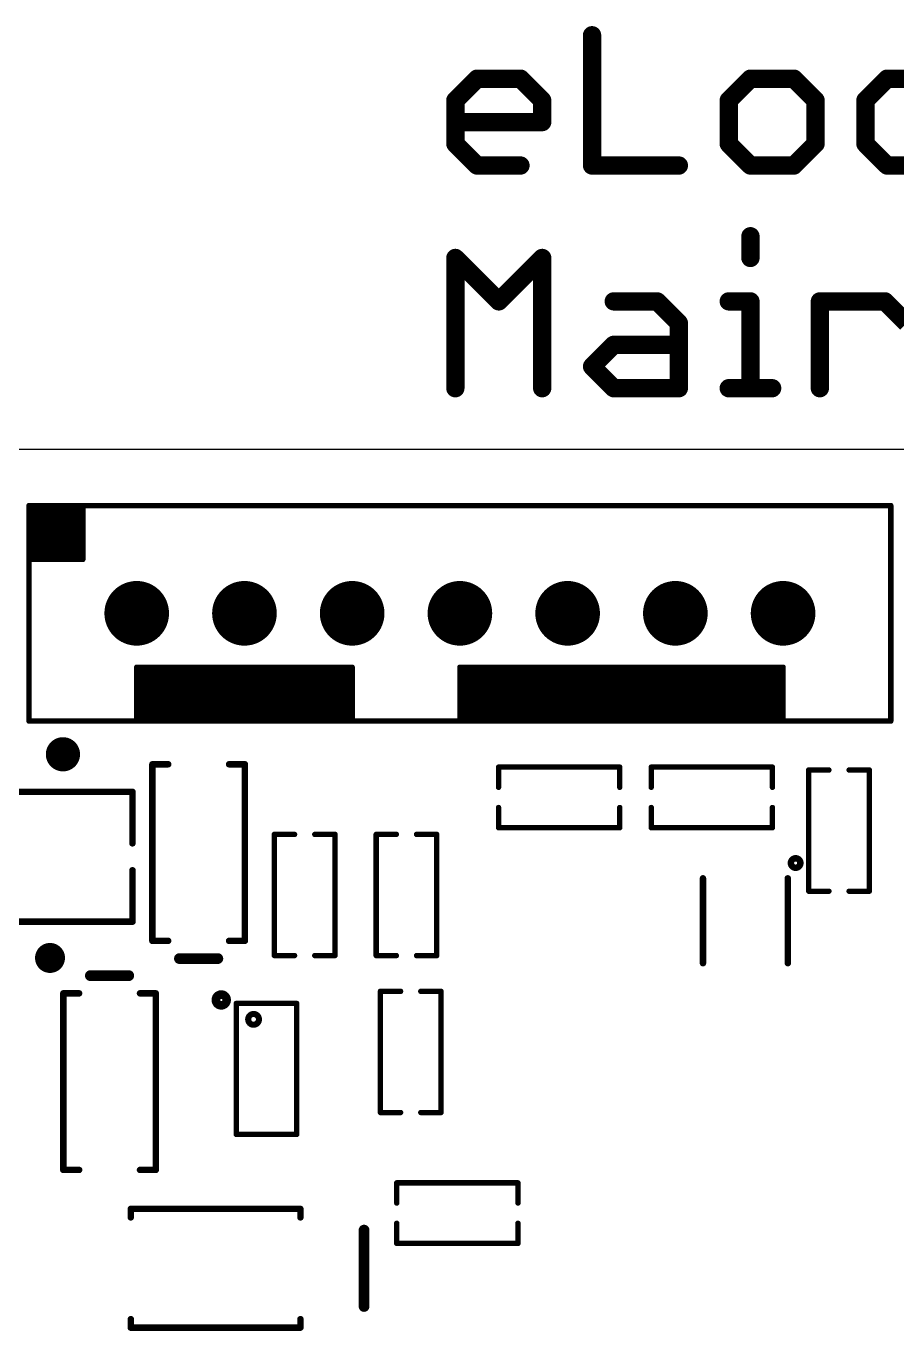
# Model space of a CAD drawing. Extents: x -132 to 146, y -142 to 112.
# Drawn here: x 94.43 to 114.96, y 81.12 to 111.88 of the extents above; entities that cross this region are included whole.
import ezdxf

# ---------------------------------------------------------------- set-up
doc = ezdxf.new("R2010")
doc.units = 0
for name, color, linetype in [('17', 82, 'CONTINUOUS'), ('18', 82, 'CONTINUOUS'), ('20', 7, 'CONTINUOUS'), ('21', 253, 'CONTINUOUS'), ('44', 253, 'CONTINUOUS')]:
    doc.layers.add(name, color=color, linetype=linetype)

# ---------------------------------------------------------------- blocks, each defined once
blk = doc.blocks.new('ROUNDP')
at = {"const_width": 0.5}
blk.add_lwpolyline([(0, -0.25, 1), (0, 0.25, 1), (0, -0.25)], format="xyb", dxfattribs=at)
blk = doc.blocks.new('ROUNDV')
at = {"const_width": 0.5}
blk.add_lwpolyline([(0, -0.25, 1), (0, 0.25, 1), (0, -0.25)], format="xyb", dxfattribs=at)

msp = doc.modelspace()

# ---------------------------------------------------------------- linework, layer by layer
at = {"layer": '20'}
msp.add_line((146.05, 101.9), (0, 101.9), dxfattribs=at)
at = {"layer": '21'}
for points, const_width in [([(107.7759, 111.6673), (107.7759, 108.5965)], 0.4318), ([(104.5531, 110.1319), (105.0649, 110.6437)], 0.4318), ([(105.0649, 110.6437), (106.0885, 110.6437)], 0.4318), ([(106.0885, 110.6437), (106.6003, 110.1319)], 0.4318), ([(111.5104, 110.6437), (110.9986, 110.1319)], 0.4318), ([(112.534, 110.6437), (111.5104, 110.6437)], 0.4318), ([(113.0458, 110.1319), (112.534, 110.6437)], 0.4318), ([(114.7332, 110.6437), (114.2214, 110.1319)], 0.4318), ([(116.2686, 110.6437), (114.7332, 110.6437)], 0.4318), ([(104.5531, 109.1083), (104.5531, 110.1319)], 0.4318), ([(106.6003, 110.1319), (106.6003, 109.6201)], 0.4318), ([(110.9986, 110.1319), (110.9986, 109.1083)], 0.4318), ([(113.0458, 109.1083), (113.0458, 110.1319)], 0.4318), ([(114.2214, 110.1319), (114.2214, 109.1083)], 0.4318), ([(106.6003, 109.6201), (104.5531, 109.6201)], 0.4318), ([(105.0649, 108.5965), (104.5531, 109.1083)], 0.4318), ([(110.9986, 109.1083), (111.5104, 108.5965)], 0.4318), ([(112.534, 108.5965), (113.0458, 109.1083)], 0.4318), ([(114.2214, 109.1083), (114.7332, 108.5965)], 0.4318), ([(106.0885, 108.5965), (105.0649, 108.5965)], 0.4318), ([(107.7759, 108.5965), (109.8231, 108.5965)], 0.4318), ([(111.5104, 108.5965), (112.534, 108.5965)], 0.4318), ([(114.7332, 108.5965), (116.2686, 108.5965)], 0.4318), ([(111.5104, 106.9291), (111.5104, 106.4173)], 0.4318), ([(104.5531, 103.3465), (104.5531, 106.4173)], 0.4318), ([(104.5531, 106.4173), (105.5767, 105.3937)], 0.4318), ([(105.5767, 105.3937), (106.6003, 106.4173)], 0.4318), ([(106.6003, 106.4173), (106.6003, 103.3465)], 0.4318), ([(108.2877, 105.3937), (109.3113, 105.3937)], 0.4318), ([(109.3113, 105.3937), (109.8231, 104.8819)], 0.4318), ([(110.9986, 105.3937), (111.5104, 105.3937)], 0.4318), ([(111.5104, 105.3937), (111.5104, 103.3465)], 0.4318), ([(113.1471, 103.3465), (113.1471, 105.3937)], 0.4318), ([(113.1471, 105.3937), (114.6825, 105.3937)], 0.4318), ([(114.6825, 105.3937), (115.1943, 104.8819)], 0.4318), ([(109.8231, 104.8819), (109.8231, 103.3465)], 0.4318), ([(107.7759, 103.8583), (108.2877, 104.3701)], 0.4318), ([(108.2877, 104.3701), (109.8231, 104.3701)], 0.4318), ([(108.2877, 103.3465), (107.7759, 103.8583)], 0.4318), ([(109.8231, 103.3465), (108.2877, 103.3465)], 0.4318), ([(110.9986, 103.3465), (112.0222, 103.3465)], 0.4318), ([(94.5, 100.58), (94.5, 99.31)], 0.127), ([(95.77, 100.58), (94.5, 100.58)], 0.127), ([(114.82, 100.58), (94.5, 100.58)], 0.127), ([(94.5, 100.58), (94.5, 95.5)], 0.127), ([(95.77, 99.31), (95.77, 100.58)], 0.127), ([(114.82, 95.5), (114.82, 100.58)], 0.127), ([(94.5, 100.453), (95.77, 100.453)], 0.127), ([(94.5, 100.326), (95.77, 100.326)], 0.127), ([(94.5, 100.199), (95.77, 100.199)], 0.127), ([(94.5, 100.072), (95.77, 100.072)], 0.127), ([(94.5, 99.945), (95.77, 99.945)], 0.127), ([(94.5, 99.818), (95.77, 99.818)], 0.127), ([(94.5, 99.691), (95.77, 99.691)], 0.127), ([(94.5, 99.564), (95.77, 99.564)], 0.127), ([(94.5, 99.437), (95.77, 99.437)], 0.127), ([(94.5, 99.31), (95.77, 99.31)], 0.127), ([(94.5, 99.31), (95.77, 99.31)], 0.127), ([(97.04, 95.5), (97.04, 96.77)], 0.127), ([(97.04, 96.77), (102.12, 96.77)], 0.127), ([(97.04, 95.5), (97.04, 96.77)], 0.127), ([(97.04, 96.77), (102.12, 96.77)], 0.127), ([(97.04, 96.643), (102.12, 96.643)], 0.127), ([(102.12, 96.77), (102.12, 95.5)], 0.127), ([(102.12, 96.77), (102.12, 95.5)], 0.127), ([(104.66, 95.5), (104.66, 96.77)], 0.127), ([(104.66, 96.77), (112.28, 96.77)], 0.127), ([(104.66, 95.5), (104.66, 96.77)], 0.127), ([(104.66, 96.77), (112.28, 96.77)], 0.127), ([(104.66, 96.643), (112.28, 96.643)], 0.127), ([(112.28, 96.77), (112.28, 95.5)], 0.127), ([(112.28, 96.77), (112.28, 95.5)], 0.127), ([(97.04, 96.516), (102.12, 96.516)], 0.127), ([(97.04, 96.389), (102.12, 96.389)], 0.127), ([(97.04, 96.262), (102.12, 96.262)], 0.127), ([(104.66, 96.516), (112.28, 96.516)], 0.127), ([(104.66, 96.389), (112.28, 96.389)], 0.127), ([(104.66, 96.262), (112.28, 96.262)], 0.127), ([(97.04, 96.135), (102.12, 96.135)], 0.127), ([(97.04, 96.008), (102.12, 96.008)], 0.127), ([(104.66, 96.135), (112.28, 96.135)], 0.127), ([(104.66, 96.008), (112.28, 96.008)], 0.127), ([(97.04, 95.881), (102.12, 95.881)], 0.127), ([(97.04, 95.754), (102.12, 95.754)], 0.127), ([(97.04, 95.627), (102.12, 95.627)], 0.127), ([(104.66, 95.881), (112.28, 95.881)], 0.127), ([(104.66, 95.754), (112.28, 95.754)], 0.127), ([(104.66, 95.627), (112.28, 95.627)], 0.127), ([(94.5, 95.5), (97.04, 95.5)], 0.127), ([(102.12, 95.5), (97.04, 95.5)], 0.127), ([(97.04, 95.5), (102.12, 95.5)], 0.127), ([(97.04, 95.5), (102.12, 95.5)], 0.127), ([(102.12, 95.5), (104.66, 95.5)], 0.127), ([(112.28, 95.5), (104.66, 95.5)], 0.127), ([(104.66, 95.5), (112.28, 95.5)], 0.127), ([(104.66, 95.5), (112.28, 95.5)], 0.127), ([(112.28, 95.5), (114.82, 95.5)], 0.127), ([(97.4094, 90.3187), (97.4094, 94.4813)], 0.1524), ([(97.4094, 94.4813), (97.7825, 94.4813)], 0.1524), ([(99.2175, 94.4813), (99.5906, 94.4813)], 0.1524), ([(99.5906, 94.4813), (99.5906, 90.3187)], 0.1524), ([(105.5712, 93.9381), (105.5712, 94.4144)], 0.127), ([(105.5712, 94.4144), (108.4288, 94.4144)], 0.127), ([(108.4288, 94.4144), (108.4288, 93.9381)], 0.127), ([(112.0288, 94.4144), (109.1712, 94.4144)], 0.127), ([(109.1712, 94.4144), (109.1712, 93.9381)], 0.127), ([(112.0288, 93.9381), (112.0288, 94.4144)], 0.127), ([(113.3607, 94.3462), (112.8844, 94.3462)], 0.127), ([(112.8844, 94.3462), (112.8844, 91.4886)], 0.127), ([(113.8369, 94.3462), (114.3132, 94.3462)], 0.127), ([(114.3132, 94.3462), (114.3132, 91.4886)], 0.127), ([(91.86, 93.8304), (96.94, 93.8304)], 0.1524), ([(96.94, 93.8304), (96.94, 92.6175)], 0.1524), ([(105.5712, 93.4619), (105.5712, 92.9856)], 0.127), ([(108.4288, 92.9856), (108.4288, 93.4619)], 0.127), ([(109.1712, 92.9856), (109.1712, 93.4619)], 0.127), ([(112.0288, 93.4619), (112.0288, 92.9856)], 0.127), ([(105.5712, 92.9856), (108.4288, 92.9856)], 0.127), ([(112.0288, 92.9856), (109.1712, 92.9856)], 0.127), ([(100.7619, 92.8288), (100.2856, 92.8288)], 0.127), ([(100.2856, 92.8288), (100.2856, 89.9712)], 0.127), ([(101.2381, 92.8288), (101.7144, 92.8288)], 0.127), ([(101.7144, 92.8288), (101.7144, 89.9712)], 0.127), ([(103.1619, 92.8288), (102.6856, 92.8288)], 0.127), ([(102.6856, 92.8288), (102.6856, 89.9712)], 0.127), ([(103.6381, 92.8288), (104.1144, 92.8288)], 0.127), ([(104.1144, 92.8288), (104.1144, 89.9712)], 0.127), ([(96.94, 90.7696), (96.94, 91.9825)], 0.1524), ([(110.3912, 91.7922), (110.3912, 89.7922)], 0.1524), ([(112.3912, 89.7922), (112.3912, 91.7922)], 0.1524), ([(112.8844, 91.4886), (113.3607, 91.4886)], 0.127), ([(114.3132, 91.4886), (113.8369, 91.4886)], 0.127), ([(96.94, 90.7696), (91.86, 90.7696)], 0.1524), ([(97.7826, 90.3187), (97.4094, 90.3187)], 0.1524), ([(99.5906, 90.3187), (99.2175, 90.3187)], 0.1524), ([(98.0475, 89.9012), (98.9525, 89.9012)], 0.254), ([(100.2856, 89.9712), (100.7619, 89.9712)], 0.127), ([(101.7144, 89.9712), (101.2381, 89.9712)], 0.127), ([(102.6856, 89.9712), (103.1619, 89.9712)], 0.127), ([(104.1144, 89.9712), (103.6381, 89.9712)], 0.127), ([(96.8525, 89.4988), (95.9475, 89.4988)], 0.254), ([(95.3094, 84.9187), (95.3094, 89.0813)], 0.1524), ([(95.3094, 89.0813), (95.6825, 89.0813)], 0.1524), ([(97.1174, 89.0813), (97.4906, 89.0813)], 0.1524), ([(97.4906, 89.0813), (97.4906, 84.9187)], 0.1524), ([(99.3876, 85.7562), (99.3876, 88.8438)], 0.127), ([(99.3876, 88.8438), (100.8126, 88.8438)], 0.127), ([(100.8126, 88.8438), (100.8126, 85.7562)], 0.127), ([(102.7856, 86.2712), (102.7856, 89.1288)], 0.127), ([(102.7856, 89.1288), (103.2619, 89.1288)], 0.127), ([(104.2144, 89.1288), (103.7381, 89.1288)], 0.127), ([(104.2144, 86.2712), (104.2144, 89.1288)], 0.127), ([(103.2619, 86.2712), (102.7856, 86.2712)], 0.127), ([(103.7381, 86.2712), (104.2144, 86.2712)], 0.127), ([(100.8126, 85.7562), (99.3876, 85.7562)], 0.127), ([(95.6825, 84.9187), (95.3094, 84.9187)], 0.1524), ([(97.4906, 84.9187), (97.1175, 84.9187)], 0.1524), ([(103.1712, 84.1381), (103.1712, 84.6144)], 0.127), ([(103.1712, 84.6144), (106.0288, 84.6144)], 0.127), ([(106.0288, 84.6144), (106.0288, 84.1381)], 0.127), ([(96.9, 83.8), (96.9, 84)], 0.1524), ([(96.9, 84), (100.9, 84)], 0.1524), ([(100.9, 84), (100.9, 83.8)], 0.1524), ([(103.1712, 83.6619), (103.1712, 83.1856)], 0.127), ([(106.0288, 83.1856), (106.0288, 83.6619)], 0.127), ([(102.4, 81.7), (102.4, 83.5)], 0.254), ([(103.1712, 83.1856), (106.0288, 83.1856)], 0.127), ([(96.9, 81.2), (96.9, 81.4)], 0.1524), ([(100.9, 81.2), (96.9, 81.2)], 0.1524), ([(100.9, 81.4), (100.9, 81.2)], 0.1524)]:
    msp.add_lwpolyline(points, dxfattribs=dict(at, const_width=const_width))
for points, const_width in [([(107.8838, 111.6673, 1), (107.6679, 111.6673)], 0.2159), ([(105.0649, 110.7517, 1), (105.0649, 110.5358)], 0.2159), ([(105.1412, 110.5674, 1), (104.9886, 110.72)], 0.2159), ([(106.1648, 110.72, 1), (106.0122, 110.5674)], 0.2159), ([(106.0885, 110.5358, 1), (106.0885, 110.7517)], 0.2159), ([(111.5104, 110.7517, 1), (111.5104, 110.5358)], 0.2159), ([(111.5867, 110.5674, 1), (111.4341, 110.72)], 0.2159), ([(112.6103, 110.72, 1), (112.4577, 110.5674)], 0.2159), ([(112.534, 110.5358, 1), (112.534, 110.7517)], 0.2159), ([(114.7332, 110.7517, 1), (114.7332, 110.5358)], 0.2159), ([(114.8095, 110.5674, 1), (114.6568, 110.72)], 0.2159), ([(104.6611, 110.1319, 1), (104.4451, 110.1319)], 0.2159), ([(104.4768, 110.2082, 1), (104.6294, 110.0556)], 0.2159), ([(106.7083, 110.1319, 1), (106.4924, 110.1319)], 0.2159), ([(106.524, 110.0556, 1), (106.6766, 110.2082)], 0.2159), ([(111.1066, 110.1319, 1), (110.8907, 110.1319)], 0.2159), ([(110.9223, 110.2082, 1), (111.0749, 110.0556)], 0.2159), ([(113.1538, 110.1319, 1), (112.9379, 110.1319)], 0.2159), ([(112.9695, 110.0556, 1), (113.1222, 110.2082)], 0.2159), ([(114.3293, 110.1319, 1), (114.1134, 110.1319)], 0.2159), ([(114.145, 110.2082, 1), (114.2977, 110.0556)], 0.2159), ([(104.5531, 109.7281, 1), (104.5531, 109.5122)], 0.2159), ([(106.6003, 109.5122, 1), (106.6003, 109.7281)], 0.2159), ([(106.4924, 109.6201, 1), (106.7083, 109.6201)], 0.2159), ([(104.4451, 109.1083, 1), (104.6611, 109.1083)], 0.2159), ([(104.6294, 109.1846, 1), (104.4768, 109.032)], 0.2159), ([(111.0749, 109.1846, 1), (110.9223, 109.032)], 0.2159), ([(110.8907, 109.1083, 1), (111.1066, 109.1083)], 0.2159), ([(112.9379, 109.1083, 1), (113.1538, 109.1083)], 0.2159), ([(113.1222, 109.032, 1), (112.9695, 109.1846)], 0.2159), ([(114.1134, 109.1083, 1), (114.3293, 109.1083)], 0.2159), ([(114.2977, 109.1846, 1), (114.145, 109.032)], 0.2159), ([(105.0649, 108.7045, 1), (105.0649, 108.4886)], 0.2159), ([(104.9886, 108.5202, 1), (105.1412, 108.6728)], 0.2159), ([(106.0885, 108.4886, 1), (106.0885, 108.7045)], 0.2159), ([(107.7759, 108.7045, 1), (107.7759, 108.4886)], 0.2159), ([(107.6679, 108.5965, 1), (107.8838, 108.5965)], 0.2159), ([(109.8231, 108.4886, 1), (109.8231, 108.7045)], 0.2159), ([(111.5104, 108.7045, 1), (111.5104, 108.4886)], 0.2159), ([(111.4341, 108.5202, 1), (111.5867, 108.6728)], 0.2159), ([(112.4577, 108.6728, 1), (112.6103, 108.5202)], 0.2159), ([(112.534, 108.4886, 1), (112.534, 108.7045)], 0.2159), ([(114.7332, 108.7045, 1), (114.7332, 108.4886)], 0.2159), ([(114.6568, 108.5202, 1), (114.8095, 108.6728)], 0.2159), ([(111.6184, 106.9291, 1), (111.4025, 106.9291)], 0.2159), ([(104.6611, 106.4173, 1), (104.4451, 106.4173)], 0.2159), ([(104.6294, 106.4937, 1), (104.4768, 106.341)], 0.2159), ([(106.7083, 106.4173, 1), (106.4924, 106.4173)], 0.2159), ([(106.6766, 106.341, 1), (106.524, 106.4937)], 0.2159), ([(111.4025, 106.4173, 1), (111.6184, 106.4173)], 0.2159), ([(105.5004, 105.47, 1), (105.653, 105.3174)], 0.2159), ([(105.5004, 105.3174, 1), (105.653, 105.47)], 0.2159), ([(108.2877, 105.5017, 1), (108.2877, 105.2858)], 0.2159), ([(109.3876, 105.47, 1), (109.2349, 105.3174)], 0.2159), ([(109.3113, 105.2858, 1), (109.3113, 105.5017)], 0.2159), ([(110.9986, 105.5017, 1), (110.9986, 105.2858)], 0.2159), ([(111.6184, 105.3937, 1), (111.4025, 105.3937)], 0.2159), ([(111.5104, 105.2858, 1), (111.5104, 105.5017)], 0.2159), ([(113.1471, 105.5017, 1), (113.1471, 105.2858)], 0.2159), ([(113.2551, 105.3937, 1), (113.0392, 105.3937)], 0.2159), ([(114.7588, 105.47, 1), (114.6062, 105.3174)], 0.2159), ([(114.6825, 105.2858, 1), (114.6825, 105.5017)], 0.2159), ([(109.931, 104.8819, 1), (109.7151, 104.8819)], 0.2159), ([(109.7467, 104.8056, 1), (109.8994, 104.9582)], 0.2159), ([(108.2877, 104.4781, 1), (108.2877, 104.2622)], 0.2159), ([(108.364, 104.2938, 1), (108.2113, 104.4464)], 0.2159), ([(109.8231, 104.2622, 1), (109.8231, 104.4781)], 0.2159), ([(107.8522, 103.9346, 1), (107.6995, 103.782)], 0.2159), ([(107.6995, 103.9346, 1), (107.8522, 103.782)], 0.2159), ([(104.4451, 103.3465, 1), (104.6611, 103.3465)], 0.2159), ([(106.4924, 103.3465, 1), (106.7083, 103.3465)], 0.2159), ([(108.2877, 103.4545, 1), (108.2877, 103.2386)], 0.2159), ([(108.2113, 103.2702, 1), (108.364, 103.4228)], 0.2159), ([(109.7151, 103.3465, 1), (109.931, 103.3465)], 0.2159), ([(109.8231, 103.2386, 1), (109.8231, 103.4545)], 0.2159), ([(110.9986, 103.4545, 1), (110.9986, 103.2386)], 0.2159), ([(111.4025, 103.3465, 1), (111.6184, 103.3465)], 0.2159), ([(112.0222, 103.2386, 1), (112.0222, 103.4545)], 0.2159), ([(113.0392, 103.3465, 1), (113.2551, 103.3465)], 0.2159), ([(94.5318, 100.58, 1), (94.4682, 100.58)], 0.0635), ([(94.5, 100.6118, 1), (94.5, 100.5482)], 0.0635), ([(94.5, 100.6118, 1), (94.5, 100.5482)], 0.0635), ([(94.5318, 100.58, 1), (94.4682, 100.58)], 0.0635), ([(95.8018, 100.58, 1), (95.7383, 100.58)], 0.0635), ([(95.77, 100.5482, 1), (95.77, 100.6118)], 0.0635), ([(114.8518, 100.58, 1), (114.7883, 100.58)], 0.0635), ([(114.82, 100.5482, 1), (114.82, 100.6118)], 0.0635), ([(94.5, 100.4848, 1), (94.5, 100.4213)], 0.0635), ([(94.5, 100.3578, 1), (94.5, 100.2943)], 0.0635), ([(95.77, 100.4213, 1), (95.77, 100.4848)], 0.0635), ([(95.77, 100.2943, 1), (95.77, 100.3578)], 0.0635), ([(94.5, 100.2308, 1), (94.5, 100.1672)], 0.0635), ([(94.5, 100.1038, 1), (94.5, 100.0403)], 0.0635), ([(94.5, 99.9768, 1), (94.5, 99.9133)], 0.0635), ([(95.77, 100.1672, 1), (95.77, 100.2308)], 0.0635), ([(95.77, 100.0403, 1), (95.77, 100.1038)], 0.0635), ([(95.77, 99.9133, 1), (95.77, 99.9768)], 0.0635), ([(94.5, 99.8498, 1), (94.5, 99.7862)], 0.0635), ([(94.5, 99.7228, 1), (94.5, 99.6593)], 0.0635), ([(95.77, 99.7862, 1), (95.77, 99.8498)], 0.0635), ([(95.77, 99.6593, 1), (95.77, 99.7228)], 0.0635), ([(94.5, 99.3418, 1), (94.5, 99.2782)], 0.0635), ([(94.5, 99.3418, 1), (94.5, 99.2782)], 0.0635), ([(94.5, 99.5958, 1), (94.5, 99.5323)], 0.0635), ([(94.5, 99.4688, 1), (94.5, 99.4053)], 0.0635), ([(95.77, 99.5323, 1), (95.77, 99.5958)], 0.0635), ([(95.77, 99.4053, 1), (95.77, 99.4688)], 0.0635), ([(95.77, 99.2782, 1), (95.77, 99.3418)], 0.0635), ([(95.77, 99.2782, 1), (95.77, 99.3418)], 0.0635), ([(94.4682, 99.31, 1), (94.5318, 99.31)], 0.0635), ([(95.7383, 99.31, 1), (95.8018, 99.31)], 0.0635), ([(97.04, 96.6748, 1), (97.04, 96.6112)], 0.0635), ([(97.04, 96.8018, 1), (97.04, 96.7383)], 0.0635), ([(97.04, 96.8018, 1), (97.04, 96.7383)], 0.0635), ([(97.0718, 96.77, 1), (97.0083, 96.77)], 0.0635), ([(97.0718, 96.77, 1), (97.0083, 96.77)], 0.0635), ([(102.1518, 96.77, 1), (102.0883, 96.77)], 0.0635), ([(102.1518, 96.77, 1), (102.0883, 96.77)], 0.0635), ([(102.12, 96.7383, 1), (102.12, 96.8018)], 0.0635), ([(102.12, 96.7383, 1), (102.12, 96.8018)], 0.0635), ([(102.12, 96.6112, 1), (102.12, 96.6748)], 0.0635), ([(104.66, 96.6748, 1), (104.66, 96.6112)], 0.0635), ([(104.66, 96.8018, 1), (104.66, 96.7383)], 0.0635), ([(104.66, 96.8018, 1), (104.66, 96.7383)], 0.0635), ([(104.6918, 96.77, 1), (104.6283, 96.77)], 0.0635), ([(104.6918, 96.77, 1), (104.6283, 96.77)], 0.0635), ([(112.3118, 96.77, 1), (112.2482, 96.77)], 0.0635), ([(112.3118, 96.77, 1), (112.2482, 96.77)], 0.0635), ([(112.28, 96.7383, 1), (112.28, 96.8018)], 0.0635), ([(112.28, 96.7383, 1), (112.28, 96.8018)], 0.0635), ([(112.28, 96.6112, 1), (112.28, 96.6748)], 0.0635), ([(97.04, 96.2938, 1), (97.04, 96.2302)], 0.0635), ([(97.04, 96.5478, 1), (97.04, 96.4843)], 0.0635), ([(97.04, 96.4208, 1), (97.04, 96.3573)], 0.0635), ([(102.12, 96.4843, 1), (102.12, 96.5478)], 0.0635), ([(102.12, 96.3573, 1), (102.12, 96.4208)], 0.0635), ([(102.12, 96.2302, 1), (102.12, 96.2938)], 0.0635), ([(104.66, 96.2938, 1), (104.66, 96.2302)], 0.0635), ([(104.66, 96.5478, 1), (104.66, 96.4843)], 0.0635), ([(104.66, 96.4208, 1), (104.66, 96.3573)], 0.0635), ([(112.28, 96.4843, 1), (112.28, 96.5478)], 0.0635), ([(112.28, 96.3573, 1), (112.28, 96.4208)], 0.0635), ([(112.28, 96.2302, 1), (112.28, 96.2938)], 0.0635), ([(97.04, 96.1668, 1), (97.04, 96.1033)], 0.0635), ([(97.04, 96.0398, 1), (97.04, 95.9763)], 0.0635), ([(102.12, 96.1033, 1), (102.12, 96.1668)], 0.0635), ([(102.12, 95.9763, 1), (102.12, 96.0398)], 0.0635), ([(104.66, 96.1668, 1), (104.66, 96.1033)], 0.0635), ([(104.66, 96.0398, 1), (104.66, 95.9763)], 0.0635), ([(112.28, 96.1033, 1), (112.28, 96.1668)], 0.0635), ([(112.28, 95.9763, 1), (112.28, 96.0398)], 0.0635), ([(97.04, 95.9128, 1), (97.04, 95.8492)], 0.0635), ([(97.04, 95.7858, 1), (97.04, 95.7223)], 0.0635), ([(97.04, 95.6588, 1), (97.04, 95.5953)], 0.0635), ([(102.12, 95.8492, 1), (102.12, 95.9128)], 0.0635), ([(102.12, 95.7223, 1), (102.12, 95.7858)], 0.0635), ([(102.12, 95.5953, 1), (102.12, 95.6588)], 0.0635), ([(104.66, 95.9128, 1), (104.66, 95.8492)], 0.0635), ([(104.66, 95.7858, 1), (104.66, 95.7223)], 0.0635), ([(104.66, 95.6588, 1), (104.66, 95.5953)], 0.0635), ([(112.28, 95.8492, 1), (112.28, 95.9128)], 0.0635), ([(112.28, 95.7223, 1), (112.28, 95.7858)], 0.0635), ([(112.28, 95.5953, 1), (112.28, 95.6588)], 0.0635), ([(94.5, 95.5318, 1), (94.5, 95.4682)], 0.0635), ([(94.4682, 95.5, 1), (94.5318, 95.5)], 0.0635), ([(97.04, 95.5318, 1), (97.04, 95.4682)], 0.0635), ([(97.04, 95.5318, 1), (97.04, 95.4682)], 0.0635), ([(97.04, 95.5318, 1), (97.04, 95.4682)], 0.0635), ([(97.0083, 95.5, 1), (97.0718, 95.5)], 0.0635), ([(97.0083, 95.5, 1), (97.0718, 95.5)], 0.0635), ([(97.04, 95.4682, 1), (97.04, 95.5318)], 0.0635), ([(102.12, 95.5318, 1), (102.12, 95.4682)], 0.0635), ([(102.0883, 95.5, 1), (102.1518, 95.5)], 0.0635), ([(102.0883, 95.5, 1), (102.1518, 95.5)], 0.0635), ([(102.12, 95.4682, 1), (102.12, 95.5318)], 0.0635), ([(102.12, 95.4682, 1), (102.12, 95.5318)], 0.0635), ([(102.12, 95.4682, 1), (102.12, 95.5318)], 0.0635), ([(104.66, 95.5318, 1), (104.66, 95.4682)], 0.0635), ([(104.66, 95.5318, 1), (104.66, 95.4682)], 0.0635), ([(104.66, 95.5318, 1), (104.66, 95.4682)], 0.0635), ([(104.6283, 95.5, 1), (104.6918, 95.5)], 0.0635), ([(104.6283, 95.5, 1), (104.6918, 95.5)], 0.0635), ([(104.66, 95.4682, 1), (104.66, 95.5318)], 0.0635), ([(112.28, 95.5318, 1), (112.28, 95.4682)], 0.0635), ([(112.2482, 95.5, 1), (112.3118, 95.5)], 0.0635), ([(112.2482, 95.5, 1), (112.3118, 95.5)], 0.0635), ([(112.28, 95.4682, 1), (112.28, 95.5318)], 0.0635), ([(112.28, 95.4682, 1), (112.28, 95.5318)], 0.0635), ([(112.28, 95.4682, 1), (112.28, 95.5318)], 0.0635), ([(114.7883, 95.5, 1), (114.8518, 95.5)], 0.0635), ([(114.82, 95.4682, 1), (114.82, 95.5318)], 0.0635), ([(97.4475, 94.4813, 1), (97.3713, 94.4813)], 0.0762), ([(97.4094, 94.5194, 1), (97.4094, 94.4432)], 0.0762), ([(97.7825, 94.4432, 1), (97.7825, 94.5194)], 0.0762), ([(99.2175, 94.5194, 1), (99.2175, 94.4432)], 0.0762), ([(99.6287, 94.4813, 1), (99.5525, 94.4813)], 0.0762), ([(99.5906, 94.4432, 1), (99.5906, 94.5194)], 0.0762), ([(105.5712, 94.4462, 1), (105.5712, 94.3826)], 0.0635), ([(105.603, 94.4144, 1), (105.5395, 94.4144)], 0.0635), ([(108.4606, 94.4144, 1), (108.3971, 94.4144)], 0.0635), ([(108.4288, 94.3826, 1), (108.4288, 94.4462)], 0.0635), ([(109.1712, 94.4462, 1), (109.1712, 94.3826)], 0.0635), ([(109.203, 94.4144, 1), (109.1394, 94.4144)], 0.0635), ([(112.0606, 94.4144, 1), (111.9971, 94.4144)], 0.0635), ([(112.0288, 94.3826, 1), (112.0288, 94.4462)], 0.0635), ([(112.9162, 94.3462, 1), (112.8526, 94.3462)], 0.0635), ([(112.8844, 94.378, 1), (112.8844, 94.3145)], 0.0635), ([(113.3607, 94.3145, 1), (113.3607, 94.378)], 0.0635), ([(113.8369, 94.378, 1), (113.8369, 94.3145)], 0.0635), ([(114.345, 94.3462, 1), (114.2815, 94.3462)], 0.0635), ([(114.3132, 94.3145, 1), (114.3132, 94.378)], 0.0635), ([(96.9781, 93.8304, 1), (96.9019, 93.8304)], 0.0762), ([(96.94, 93.7923, 1), (96.94, 93.8685)], 0.0762), ([(105.5395, 93.9381, 1), (105.603, 93.9381)], 0.0635), ([(108.3971, 93.9381, 1), (108.4606, 93.9381)], 0.0635), ([(109.1394, 93.9381, 1), (109.203, 93.9381)], 0.0635), ([(111.9971, 93.9381, 1), (112.0606, 93.9381)], 0.0635), ([(105.603, 93.4619, 1), (105.5395, 93.4619)], 0.0635), ([(108.4606, 93.4619, 1), (108.3971, 93.4619)], 0.0635), ([(109.203, 93.4619, 1), (109.1394, 93.4619)], 0.0635), ([(112.0606, 93.4619, 1), (111.9971, 93.4619)], 0.0635), ([(105.5712, 93.0174, 1), (105.5712, 92.9539)], 0.0635), ([(105.5395, 92.9856, 1), (105.603, 92.9856)], 0.0635), ([(108.3971, 92.9856, 1), (108.4606, 92.9856)], 0.0635), ([(108.4288, 92.9539, 1), (108.4288, 93.0174)], 0.0635), ([(109.1394, 92.9856, 1), (109.203, 92.9856)], 0.0635), ([(109.1712, 93.0174, 1), (109.1712, 92.9539)], 0.0635), ([(111.9971, 92.9856, 1), (112.0606, 92.9856)], 0.0635), ([(112.0288, 92.9539, 1), (112.0288, 93.0174)], 0.0635), ([(96.9019, 92.6175, 1), (96.9781, 92.6175)], 0.0762), ([(100.2856, 92.8606, 1), (100.2856, 92.797)], 0.0635), ([(100.3174, 92.8288, 1), (100.2538, 92.8288)], 0.0635), ([(100.7619, 92.797, 1), (100.7619, 92.8606)], 0.0635), ([(101.2381, 92.8606, 1), (101.2381, 92.797)], 0.0635), ([(101.7462, 92.8288, 1), (101.6827, 92.8288)], 0.0635), ([(101.7144, 92.797, 1), (101.7144, 92.8606)], 0.0635), ([(102.6856, 92.8606, 1), (102.6856, 92.797)], 0.0635), ([(102.7174, 92.8288, 1), (102.6539, 92.8288)], 0.0635), ([(103.1619, 92.797, 1), (103.1619, 92.8606)], 0.0635), ([(103.6381, 92.8606, 1), (103.6381, 92.797)], 0.0635), ([(104.1462, 92.8288, 1), (104.0827, 92.8288)], 0.0635), ([(104.1144, 92.797, 1), (104.1144, 92.8606)], 0.0635), ([(112.5762, 92.0417, 1), (112.5762, 92.2653, 1), (112.5762, 92.0417)], 0.1524), ([(96.9781, 91.9825, 1), (96.9019, 91.9825)], 0.0762), ([(110.4293, 91.7922, 1), (110.3531, 91.7922)], 0.0762), ([(112.4293, 91.7922, 1), (112.3531, 91.7922)], 0.0762), ([(112.8526, 91.4886, 1), (112.9162, 91.4886)], 0.0635), ([(112.8844, 91.5204, 1), (112.8844, 91.4569)], 0.0635), ([(113.3607, 91.4569, 1), (113.3607, 91.5204)], 0.0635), ([(113.8369, 91.5204, 1), (113.8369, 91.4569)], 0.0635), ([(114.2815, 91.4886, 1), (114.345, 91.4886)], 0.0635), ([(114.3132, 91.4569, 1), (114.3132, 91.5204)], 0.0635), ([(96.9019, 90.7696, 1), (96.9781, 90.7696)], 0.0762), ([(96.94, 90.7315, 1), (96.94, 90.8077)], 0.0762), ([(97.4094, 90.3568, 1), (97.4094, 90.2806)], 0.0762), ([(97.3713, 90.3187, 1), (97.4475, 90.3187)], 0.0762), ([(97.7826, 90.2806, 1), (97.7826, 90.3568)], 0.0762), ([(99.2175, 90.3568, 1), (99.2175, 90.2806)], 0.0762), ([(99.5525, 90.3187, 1), (99.6287, 90.3187)], 0.0762), ([(99.5906, 90.2806, 1), (99.5906, 90.3568)], 0.0762), ([(98.0475, 89.9647, 1), (98.0475, 89.8377)], 0.127), ([(98.9525, 89.8377, 1), (98.9525, 89.9647)], 0.127), ([(100.2538, 89.9712, 1), (100.3174, 89.9712)], 0.0635), ([(100.2856, 90.003, 1), (100.2856, 89.9395)], 0.0635), ([(100.7619, 89.9395, 1), (100.7619, 90.003)], 0.0635), ([(101.2381, 90.003, 1), (101.2381, 89.9395)], 0.0635), ([(101.6827, 89.9712, 1), (101.7462, 89.9712)], 0.0635), ([(101.7144, 89.9395, 1), (101.7144, 90.003)], 0.0635), ([(102.6856, 90.003, 1), (102.6856, 89.9395)], 0.0635), ([(102.6539, 89.9712, 1), (102.7174, 89.9712)], 0.0635), ([(103.1619, 89.9395, 1), (103.1619, 90.003)], 0.0635), ([(103.6381, 90.003, 1), (103.6381, 89.9395)], 0.0635), ([(104.0827, 89.9712, 1), (104.1462, 89.9712)], 0.0635), ([(104.1144, 89.9395, 1), (104.1144, 90.003)], 0.0635), ([(110.3531, 89.7922, 1), (110.4293, 89.7922)], 0.0762), ([(112.3531, 89.7922, 1), (112.4293, 89.7922)], 0.0762), ([(95.9475, 89.5623, 1), (95.9475, 89.4353)], 0.127), ([(96.8525, 89.4353, 1), (96.8525, 89.5623)], 0.127), ([(95.3475, 89.0813, 1), (95.2713, 89.0813)], 0.0762), ([(95.3094, 89.1194, 1), (95.3094, 89.0432)], 0.0762), ([(95.6825, 89.0432, 1), (95.6825, 89.1194)], 0.0762), ([(97.1174, 89.1194, 1), (97.1174, 89.0432)], 0.0762), ([(97.5287, 89.0813, 1), (97.4525, 89.0813)], 0.0762), ([(97.4906, 89.0432, 1), (97.4906, 89.1194)], 0.0762), ([(99.0332, 88.824, 1), (99.0332, 89.0272, 1), (99.0332, 88.824)], 0.254), ([(99.3876, 88.8756, 1), (99.3876, 88.812)], 0.0635), ([(99.4194, 88.8438, 1), (99.3559, 88.8438)], 0.0635), ([(100.8444, 88.8438, 1), (100.7809, 88.8438)], 0.0635), ([(100.8126, 88.812, 1), (100.8126, 88.8756)], 0.0635), ([(102.8174, 89.1288, 1), (102.7538, 89.1288)], 0.0635), ([(102.7856, 89.1606, 1), (102.7856, 89.097)], 0.0635), ([(103.2619, 89.097, 1), (103.2619, 89.1606)], 0.0635), ([(103.7381, 89.1606, 1), (103.7381, 89.097)], 0.0635), ([(104.2462, 89.1288, 1), (104.1827, 89.1288)], 0.0635), ([(104.2144, 89.097, 1), (104.2144, 89.1606)], 0.0635), ([(99.7952, 88.3966, 1), (99.7952, 88.5402, 1), (99.7952, 88.3966)], 0.254), ([(102.7538, 86.2712, 1), (102.8174, 86.2712)], 0.0635), ([(102.7856, 86.303, 1), (102.7856, 86.2395)], 0.0635), ([(103.2619, 86.2395, 1), (103.2619, 86.303)], 0.0635), ([(103.7381, 86.303, 1), (103.7381, 86.2395)], 0.0635), ([(104.1827, 86.2712, 1), (104.2462, 86.2712)], 0.0635), ([(104.2144, 86.2395, 1), (104.2144, 86.303)], 0.0635), ([(99.3876, 85.788, 1), (99.3876, 85.7245)], 0.0635), ([(100.8126, 85.7245, 1), (100.8126, 85.788)], 0.0635), ([(99.3559, 85.7562, 1), (99.4194, 85.7562)], 0.0635), ([(100.7809, 85.7562, 1), (100.8444, 85.7562)], 0.0635), ([(95.3094, 84.9568, 1), (95.3094, 84.8806)], 0.0762), ([(95.2713, 84.9187, 1), (95.3475, 84.9187)], 0.0762), ([(95.6825, 84.8806, 1), (95.6825, 84.9568)], 0.0762), ([(97.1175, 84.9568, 1), (97.1175, 84.8806)], 0.0762), ([(97.4525, 84.9187, 1), (97.5287, 84.9187)], 0.0762), ([(97.4906, 84.8806, 1), (97.4906, 84.9568)], 0.0762), ([(103.203, 84.6144, 1), (103.1394, 84.6144)], 0.0635), ([(103.1712, 84.6462, 1), (103.1712, 84.5827)], 0.0635), ([(106.0606, 84.6144, 1), (105.9971, 84.6144)], 0.0635), ([(106.0288, 84.5827, 1), (106.0288, 84.6462)], 0.0635), ([(96.9381, 84, 1), (96.8619, 84)], 0.0762), ([(96.9, 84.0381, 1), (96.9, 83.9619)], 0.0762), ([(100.9381, 84, 1), (100.8619, 84)], 0.0762), ([(100.9, 83.9619, 1), (100.9, 84.0381)], 0.0762), ([(103.1394, 84.1381, 1), (103.203, 84.1381)], 0.0635), ([(105.9971, 84.1381, 1), (106.0606, 84.1381)], 0.0635), ([(96.8619, 83.8, 1), (96.9381, 83.8)], 0.0762), ([(100.8619, 83.8, 1), (100.9381, 83.8)], 0.0762), ([(103.203, 83.6619, 1), (103.1394, 83.6619)], 0.0635), ([(106.0606, 83.6619, 1), (105.9971, 83.6619)], 0.0635), ([(102.4635, 83.5, 1), (102.3365, 83.5)], 0.127), ([(103.1394, 83.1856, 1), (103.203, 83.1856)], 0.0635), ([(103.1712, 83.2174, 1), (103.1712, 83.1539)], 0.0635), ([(105.9971, 83.1856, 1), (106.0606, 83.1856)], 0.0635), ([(106.0288, 83.1539, 1), (106.0288, 83.2174)], 0.0635), ([(102.3365, 81.7, 1), (102.4635, 81.7)], 0.127), ([(96.9381, 81.4, 1), (96.8619, 81.4)], 0.0762), ([(96.9, 81.2381, 1), (96.9, 81.1619)], 0.0762), ([(96.8619, 81.2, 1), (96.9381, 81.2)], 0.0762), ([(100.9381, 81.4, 1), (100.8619, 81.4)], 0.0762), ([(100.8619, 81.2, 1), (100.9381, 81.2)], 0.0762), ([(100.9, 81.1619, 1), (100.9, 81.2381)], 0.0762)]:
    msp.add_lwpolyline(points, format="xyb", dxfattribs=dict(at, const_width=const_width))
at = {"layer": '44'}
for centre, radius in [((97.04, 98.04), 0.508), ((99.58, 98.04), 0.508), ((102.12, 98.04), 0.508), ((104.66, 98.04), 0.508), ((107.2, 98.04), 0.508), ((109.74, 98.04), 0.508), ((112.28, 98.04), 0.508), ((95.3008, 94.7166), 0.2), ((94.996, 89.916), 0.15)]:
    msp.add_circle(centre, radius, dxfattribs=at)

# ---------------------------------------------------------------- block references
at = {"layer": '17', "xscale": 1.524, "yscale": 1.524}
for p in [(97.04, 98.04), (97.04, 98.04), (99.58, 98.04), (99.58, 98.04), (102.12, 98.04), (102.12, 98.04), (104.66, 98.04), (104.66, 98.04), (107.2, 98.04), (107.2, 98.04), (109.74, 98.04), (109.74, 98.04), (112.28, 98.04), (112.28, 98.04)]:
    msp.add_blockref('ROUNDP', p, dxfattribs=at)
at = {"layer": '18'}
for p, xscale, yscale in [((95.3008, 94.7166), 0.8064, 0.8064), ((94.996, 89.916), 0.7064, 0.7064)]:
    msp.add_blockref('ROUNDV', p, dxfattribs=dict(at, xscale=xscale, yscale=yscale))

doc.saveas('drawing.dxf')
